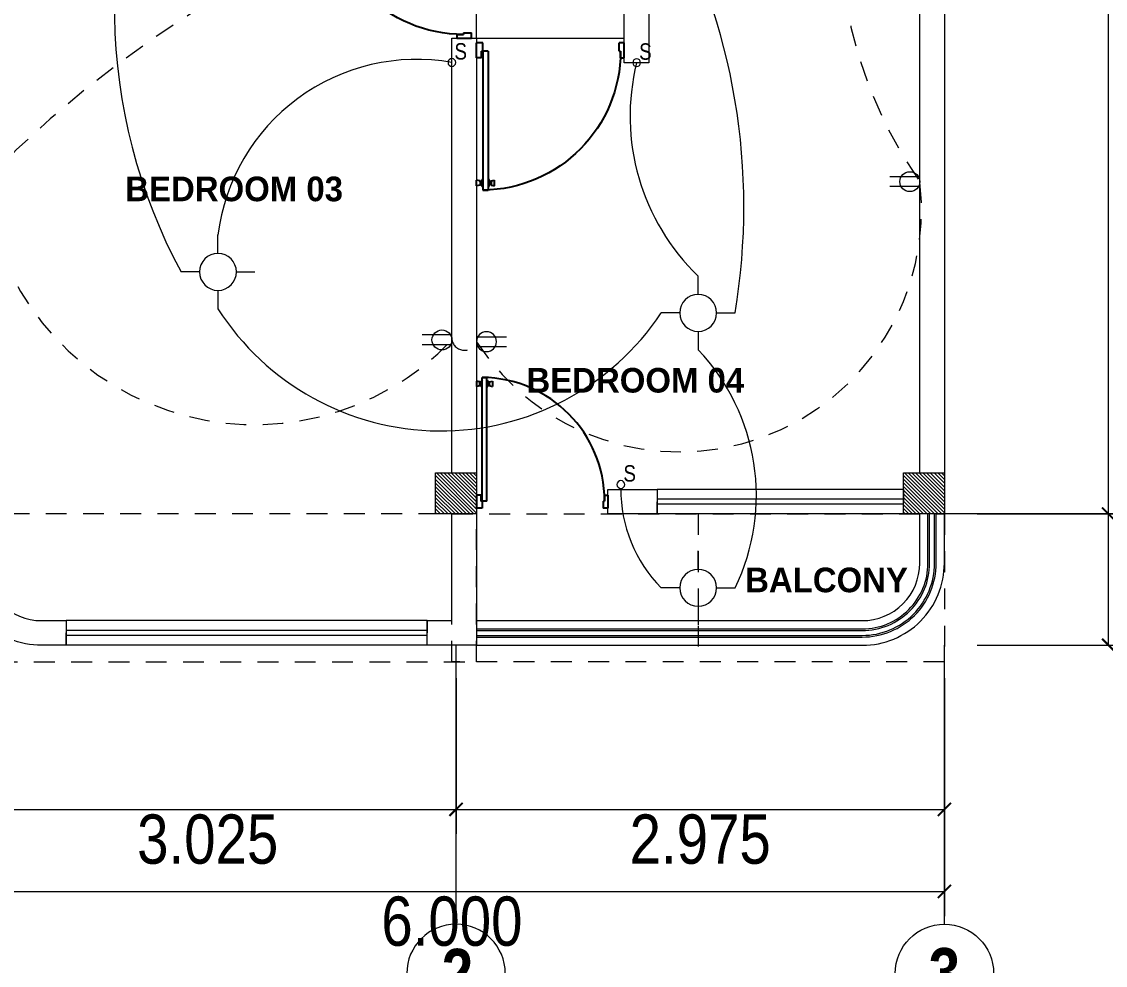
# Model space of a CAD drawing. Header units: millimetres. Extents: x 68 to 194, y 47 to 103.
# Drawn here: x 166.37 to 172.97, y 55.8 to 61.55 of the extents above; entities that cross this region are included whole.
import ezdxf
from ezdxf.enums import TextEntityAlignment as Align

# ---------------------------------------------------------------- set-up
doc = ezdxf.new("R2010")
doc.units = ezdxf.units.MM
doc.linetypes.add('DASHED', pattern=[19.05, 12.7, -6.35])
doc.linetypes.add('DASHED2', pattern=[0.375, 0.25, -0.125])
for name, color, linetype in [('A_Puerta', 32, 'Continuous'), ('G_Acotación', 171, 'Continuous'), ('IS_Muro', 232, 'Continuous')]:
    doc.layers.add(name, color=color, linetype=linetype)
for name, color, linetype, lineweight in [('A_Ventana', 140, 'Continuous', 9), ('Complemento', 151, 'Continuous', 9), ('E_Columna', 3, 'Continuous', 25), ('G_Ejes', 253, 'Continuous', 20), ('G_Texto', 122, 'Continuous', 20), ('IE_Accesorios', 71, 'Continuous', 20), ('IE_Alumbrado', 31, 'Continuous', 60), ('IE_Interruptor', 230, 'Continuous', 40), ('IE_Tomacorriente', 104, 'DASHED2', 40)]:
    doc.layers.add(name, color=color, linetype=linetype, lineweight=lineweight)
doc.styles.add('Acotacion', font='ARIALN.TTF')
doc.styles.add('Eje', font='ARIALNB.TTF', dxfattribs={"height": 0.3})
doc.styles.add('Rotulo', font='ARIALN.TTF', dxfattribs={"height": 0.1})
doc.styles.add('STYLE1', font='cityb___.ttf', dxfattribs={"width": 1.05})
doc.dimstyles.new('Lenin_50', dxfattribs={"dimtxt": 0.3, "dimasz": 0.08, "dimexe": 0.15, "dimexo": 0.2, "dimgap": 0.03, "dimtad": 2, "dimtih": 1, "dimtoh": 1, "dimlfac": -1, "dimzin": 4, "dimdsep": 46, "dimtxsty": 'Acotacion', "dimblk": 'ARCHTICK', "dimcen": 0.08, "dimclrd": 256, "dimclre": 256, "dimclrt": 4, "dimazin": 1, "dimtm": 1e-09, "dimtfac": 1, "dimtmove": 2, "dimatfit": 2, "dimfxl": 0, "dimtolj": 1, "dimlwd": 13, "dimlwe": 18, "dimarcsym": 0})
pattern_1 = [(135, (281.136787, -21.310414), (0.0112253202, 0.0112253202), [])]
pattern_2 = [(135, (281.136787, -21.310414), (0.0112253202, 0.0112253202), [])]

# ---------------------------------------------------------------- blocks, each defined once
blk = doc.blocks.new('Puerta 02')
for p, q in [((0.0239, 0.9132), (0, 0.918)), ((0, 0.918), (0, 0.8782)), ((0.0239, 0.883), (0, 0.8782)), ((0.0239, 0.9068), (0.0239, 0.9132)), ((0.0277, 0.9068), (0.0239, 0.9068)), ((0.0239, 0.8893), (0.0239, 0.9068)), ((0.0277, 0.8893), (0.0239, 0.8893)), ((0.0239, 0.8893), (0.0239, 0.883)), ((0.0317, 0.9092), (0.0277, 0.9092)), ((0.0277, 0.9068), (0.0277, 0.9092)), ((0.0277, 0.8893), (0.0277, 0.9068)), ((0.0277, 0.8893), (0.0277, 0.8869)), ((0.0317, 0.8869), (0.0277, 0.8869)), ((0.0317, 0.9092), (0.0317, 0.9124)), ((0.0357, 0.9124), (0.0317, 0.9124)), ((0.0317, 0.8869), (0.0317, 0.9092)), ((0.0317, 0.8869), (0.0317, 0.8838)), ((0.0357, 0.8838), (0.0317, 0.8838)), ((0.042, 0.9243), (0.0357, 0.9124)), ((0.0357, 0.8838), (0.0357, 0.9124)), ((0.042, 0.8718), (0.0357, 0.8838)), ((0.042, 0.8718), (0.042, 0.9243)), ((0.0436, 0.9243), (0.042, 0.9243)), ((0.0436, 0.9463), (0.0784, 0.9463)), ((0.0436, 0.005), (0.0436, 0.9463)), ((0.0784, 0.005), (0.0784, 0.9463)), ((0.0784, 0.9243), (0.08, 0.9243)), ((0.0789, 0.8981), (0.0789, 0.8981)), ((0.0789, 0.8981), (0.0789, 0.8981)), ((0.08, 0.8718), (0.08, 0.9243)), ((0.08, 0.9243), (0.0863, 0.9124)), ((0.08, 0.8718), (0.0863, 0.8838)), ((0.0863, 0.8838), (0.0863, 0.9124)), ((0.0863, 0.9124), (0.0903, 0.9124)), ((0.0863, 0.8838), (0.0903, 0.8838)), ((0.0903, 0.9092), (0.0903, 0.9124)), ((0.0903, 0.9092), (0.0943, 0.9092)), ((0.0903, 0.8869), (0.0903, 0.9092)), ((0.0903, 0.8869), (0.0943, 0.8869)), ((0.0903, 0.8869), (0.0903, 0.8838)), ((0.0943, 0.9068), (0.0943, 0.9092)), ((0.0943, 0.8893), (0.0943, 0.9068)), ((0.0943, 0.9068), (0.0983, 0.9068)), ((0.0943, 0.8893), (0.0943, 0.8869)), ((0.0943, 0.8893), (0.0983, 0.8893)), ((0.0983, 0.9132), (0.1221, 0.918)), ((0.0983, 0.9068), (0.0983, 0.9132)), ((0.0983, 0.8893), (0.0983, 0.9068)), ((0.0983, 0.8893), (0.0983, 0.883)), ((0.0983, 0.883), (0.1221, 0.8782)), ((0.1221, 0.918), (0.1221, 0.8782)), ((0.0436, 0.8718), (0.042, 0.8718)), ((0.0784, 0.8718), (0.08, 0.8718)), ((0, 0.05), (0, -0.05)), ((0.0336, 0.05), (0, 0.05)), ((0.0336, 0.05), (0.0336, 0.005)), ((0.0436, 0.005), (0.0336, 0.005)), ((0.0783, 0.005), (0.0433, 0.005)), ((0.0436, 0.005), (0.0436, -0.05)), ((0.965, 0.005), (0.975, 0.005)), ((0.965, 0.005), (0.965, -0.05)), ((0.975, 0.05), (0.975, 0.005)), ((0.975, 0.05), (1, 0.05)), ((1, 0.05), (1, -0.05)), ((0.0436, -0.05), (0, -0.05)), ((1, -0.05), (0.965, -0.05))]:
    blk.add_line(p, q)
blk.add_arc((0.0336, 0.005), 0.9414, 0, 89.39134)
blk = doc.blocks.new('Eri')
blk.add_line((-1.7, 0), (0, 0))
blk.add_circle((-2, 0), 0.3)
at = {"color": 1, "style": 'Eje', "flags": 4}
blk.add_attdef('H', text='', height=0.3, dxfattribs=at).set_placement((-2, 0), align=Align.MIDDLE_CENTER)
blk = doc.blocks.new('_ArchTick')
at = {"color": 0, "linetype": 'ByBlock', "const_width": 0.15}
blk.add_lwpolyline([(-0.5, -0.5), (0.5, 0.5)], dxfattribs=at)
blk = doc.blocks.new('*D755')
at = {"layer": 'Defpoints', "color": 0}
for p in [(165.9907, 57.7529), (171.9907, 57.7529), (171.9907, 56.2529)]:
    blk.add_point(p, dxfattribs=at)
at = {"layer": 'G_Acotación', "lineweight": 18}
for p, q in [((165.9907, 57.5529), (165.9907, 56.1029)), ((171.9907, 57.5529), (171.9907, 56.1029))]:
    blk.add_line(p, q, dxfattribs=at)
at = {"layer": 'G_Acotación', "lineweight": 13}
blk.add_line((165.9907, 56.2529), (171.9907, 56.2529), dxfattribs=at)
at = {"layer": 'G_Acotación', "lineweight": 13, "xscale": 0.08, "yscale": 0.08, "zscale": 0.08, "rotation": 180}
blk.add_blockref('_ArchTick', (165.9907, 56.2529), dxfattribs=at)
at = {"layer": 'G_Acotación', "lineweight": 13, "xscale": 0.08, "yscale": 0.08, "zscale": 0.08}
blk.add_blockref('_ArchTick', (171.9907, 56.2529), dxfattribs=at)
at = {"layer": 'G_Acotación', "color": 4, "lineweight": 5, "insert": (168.9907, 56.0697), "char_height": 0.3, "attachment_point": 5, "style": 'Acotacion'}
blk.add_mtext('\\A1;6.000', dxfattribs=at)
blk = doc.blocks.new('*D756')
at = {"layer": 'Defpoints', "color": 0}
for p in [(169.0157, 57.7529), (171.9907, 57.7529), (171.9907, 56.7529)]:
    blk.add_point(p, dxfattribs=at)
at = {"layer": 'G_Acotación', "lineweight": 18}
for p, q in [((169.0157, 57.5529), (169.0157, 56.6029)), ((171.9907, 57.5529), (171.9907, 56.6029))]:
    blk.add_line(p, q, dxfattribs=at)
at = {"layer": 'G_Acotación', "lineweight": 13}
blk.add_line((169.0157, 56.7529), (171.9907, 56.7529), dxfattribs=at)
at = {"layer": 'G_Acotación', "lineweight": 13, "xscale": 0.08, "yscale": 0.08, "zscale": 0.08, "rotation": 180}
blk.add_blockref('_ArchTick', (169.0157, 56.7529), dxfattribs=at)
at = {"layer": 'G_Acotación', "lineweight": 13, "xscale": 0.08, "yscale": 0.08, "zscale": 0.08}
blk.add_blockref('_ArchTick', (171.9907, 56.7529), dxfattribs=at)
at = {"layer": 'G_Acotación', "color": 4, "lineweight": 5, "insert": (170.5032, 56.5697), "char_height": 0.3, "attachment_point": 5, "style": 'Acotacion'}
blk.add_mtext('\\A1;2.975', dxfattribs=at)
blk = doc.blocks.new('*D757')
at = {"layer": 'Defpoints', "color": 0}
for p in [(165.9907, 57.7529), (169.0157, 57.7529), (169.0157, 56.7529)]:
    blk.add_point(p, dxfattribs=at)
at = {"layer": 'G_Acotación', "lineweight": 18}
for p, q in [((165.9907, 57.5529), (165.9907, 56.6029)), ((169.0157, 57.5529), (169.0157, 56.6029))]:
    blk.add_line(p, q, dxfattribs=at)
at = {"layer": 'G_Acotación', "lineweight": 13}
blk.add_line((165.9907, 56.7529), (169.0157, 56.7529), dxfattribs=at)
at = {"layer": 'G_Acotación', "lineweight": 13, "xscale": 0.08, "yscale": 0.08, "zscale": 0.08, "rotation": 180}
blk.add_blockref('_ArchTick', (165.9907, 56.7529), dxfattribs=at)
at = {"layer": 'G_Acotación', "lineweight": 13, "xscale": 0.08, "yscale": 0.08, "zscale": 0.08}
blk.add_blockref('_ArchTick', (169.0157, 56.7529), dxfattribs=at)
at = {"layer": 'G_Acotación', "color": 4, "lineweight": 5, "insert": (167.5032, 56.5697), "char_height": 0.3, "attachment_point": 5, "style": 'Acotacion'}
blk.add_mtext('\\A1;3.025', dxfattribs=at)
blk = doc.blocks.new('*D761')
at = {"layer": 'Defpoints', "color": 0}
for p in [(171.9907, 71.0529), (173.4907, 71.0529), (171.9907, 58.5529)]:
    blk.add_point(p, dxfattribs=at)
at = {"layer": 'G_Acotación', "lineweight": 18}
for p, q in [((172.1907, 71.0529), (173.6407, 71.0529)), ((172.1907, 58.5529), (173.6407, 58.5529))]:
    blk.add_line(p, q, dxfattribs=at)
at = {"layer": 'G_Acotación', "lineweight": 13}
blk.add_line((173.4907, 58.5529), (173.4907, 71.0529), dxfattribs=at)
at = {"layer": 'G_Acotación', "lineweight": 13, "xscale": 0.08, "yscale": 0.08, "zscale": 0.08}
for p, rotation in [((173.4907, 71.0529), 90), ((173.4907, 58.5529), 270)]:
    blk.add_blockref('_ArchTick', p, dxfattribs=dict(at, rotation=rotation))
at = {"layer": 'G_Acotación', "color": 4, "lineweight": 5, "insert": (174.0194, 64.8029), "char_height": 0.3, "attachment_point": 5, "style": 'Acotacion'}
blk.add_mtext('\\A1;12.500', dxfattribs=at)
blk = doc.blocks.new('*D762')
at = {"layer": 'Defpoints', "color": 0}
for p in [(171.9907, 62.4779), (172.9907, 62.4779), (171.9907, 58.5529)]:
    blk.add_point(p, dxfattribs=at)
at = {"layer": 'G_Acotación', "lineweight": 18}
for p, q in [((172.1907, 62.4779), (173.1407, 62.4779)), ((172.1907, 58.5529), (173.1407, 58.5529))]:
    blk.add_line(p, q, dxfattribs=at)
at = {"layer": 'G_Acotación', "lineweight": 13}
blk.add_line((172.9907, 58.5529), (172.9907, 62.4779), dxfattribs=at)
at = {"layer": 'G_Acotación', "lineweight": 13, "xscale": 0.08, "yscale": 0.08, "zscale": 0.08}
for p, rotation in [((172.9907, 62.4779), 90), ((172.9907, 58.5529), 270)]:
    blk.add_blockref('_ArchTick', p, dxfattribs=dict(at, rotation=rotation))
at = {"layer": 'G_Acotación', "color": 4, "lineweight": 5, "insert": (173.4368, 60.5154), "char_height": 0.3, "attachment_point": 5, "style": 'Acotacion'}
blk.add_mtext('\\A1;3.925', dxfattribs=at)
blk = doc.blocks.new('*D765')
at = {"layer": 'Defpoints', "color": 0}
for p in [(171.9907, 58.5529), (172.9907, 58.5529), (171.9907, 57.7529)]:
    blk.add_point(p, dxfattribs=at)
at = {"layer": 'G_Acotación', "lineweight": 18}
for p, q in [((172.1907, 58.5529), (173.1407, 58.5529)), ((172.1907, 57.7529), (173.1407, 57.7529))]:
    blk.add_line(p, q, dxfattribs=at)
at = {"layer": 'G_Acotación', "lineweight": 13}
blk.add_line((172.9907, 57.7529), (172.9907, 58.5529), dxfattribs=at)
at = {"layer": 'G_Acotación', "lineweight": 13, "xscale": 0.08, "yscale": 0.08, "zscale": 0.08}
for p, rotation in [((172.9907, 58.5529), 90), ((172.9907, 57.7529), 270)]:
    blk.add_blockref('_ArchTick', p, dxfattribs=dict(at, rotation=rotation))
at = {"layer": 'G_Acotación', "color": 4, "lineweight": 5, "insert": (173.3309, 58.1529), "char_height": 0.3, "attachment_point": 5, "style": 'Acotacion'}
blk.add_mtext('\\A1;.800', dxfattribs=at)
blk = doc.blocks.new('PUNTO LUZ')
for p, q in [((0, 0.1125), (0, 0.225)), ((-0.1125, 0), (-0.225, 0)), ((0.1125, 0), (0.225, 0)), ((0, -0.1125), (0, -0.225))]:
    blk.add_line(p, q)
blk.add_circle((0, 0), 0.1125)
blk = doc.blocks.new('Interuptor simple doble triple')
blk.add_circle((0, 0.0437), 0.0237)
at = {"style": 'Rotulo', "oblique": 20, "flags": 4}
blk.add_attdef('S A,B,C', (0.078, 0.0437), '', height=0.1, dxfattribs=at)
blk = doc.blocks.new('TOMACORRIENTE 0.40')
at = {"color": 5}
for p, q in [((0.0081, 0.0304), (0.1822, 0.0304)), ((0.0081, -0.0304), (0.1822, -0.0304))]:
    blk.add_line(p, q, dxfattribs=at)
blk.add_circle((0.0607, 0), 0.0608, dxfattribs=at)

msp = doc.modelspace()

# ---------------------------------------------------------------- hatches: boundary and pattern name
at = {"layer": 'E_Columna', "lineweight": 5}
h = msp.add_hatch(dxfattribs=at)
h.set_pattern_fill('LINE', color=256, scale=0.005, angle=45, style=0)
h.set_pattern_definition(pattern_1)
h.paths.add_polyline_path([(169.1407, 58.5529), (168.8907, 58.5529), (168.8907, 58.8029), (169.1407, 58.8029)])
h = msp.add_hatch(dxfattribs=at)
h.set_pattern_fill('LINE', color=256, scale=0.005, angle=45, style=0)
h.set_pattern_definition(pattern_1)
h.paths.add_polyline_path([(169.1407, 58.5529), (168.8907, 58.5529), (168.8907, 58.8029), (169.1407, 58.8029)])
h = msp.add_hatch(dxfattribs=at)
h.set_pattern_fill('LINE', color=256, scale=0.005, angle=45, style=0)
h.set_pattern_definition(pattern_2)
h.paths.add_polyline_path([(169.1407, 58.5529), (168.8907, 58.5529), (168.8907, 58.8029), (169.1407, 58.8029)])
h = msp.add_hatch(dxfattribs=at)
h.set_pattern_fill('LINE', color=256, scale=0.005, angle=45, style=0)
h.set_pattern_definition(pattern_1)
h.paths.add_polyline_path([(171.9907, 58.5529), (171.7407, 58.5529), (171.7407, 58.8029), (171.9907, 58.8029)])
h = msp.add_hatch(dxfattribs=at)
h.set_pattern_fill('LINE', color=256, scale=0.005, angle=45, style=0)
h.set_pattern_definition(pattern_1)
h.paths.add_polyline_path([(171.9907, 58.5529), (171.7407, 58.5529), (171.7407, 58.8029), (171.9907, 58.8029)])
h = msp.add_hatch(dxfattribs=at)
h.set_pattern_fill('LINE', color=256, scale=0.005, angle=45, style=0)
h.set_pattern_definition(pattern_2)
h.paths.add_polyline_path([(171.9907, 58.5529), (171.7407, 58.5529), (171.7407, 58.8029), (171.9907, 58.8029)])

# ---------------------------------------------------------------- linework, layer by layer
at = {"layer": 'A_Puerta', "lineweight": 5}
for q in [(169.1407, 62.3529), (170.0407, 61.4529)]:
    msp.add_line((169.1407, 61.4529), q, dxfattribs=at)
at = {"layer": 'A_Ventana', "color": 2, "lineweight": 5}
for p, q in [((171.7407, 58.7029), (170.2407, 58.7029)), ((170.2407, 58.7029), (170.2407, 58.6279)), ((171.7407, 58.7029), (171.7407, 58.6279)), ((170.2407, 58.5529), (170.2407, 58.6279)), ((171.7407, 58.5529), (171.7407, 58.6279)), ((171.7407, 58.5529), (170.2407, 58.5529)), ((168.8407, 57.9029), (166.6407, 57.9029)), ((166.6407, 57.9029), (166.6407, 57.8279)), ((168.8407, 57.9029), (168.8407, 57.8279)), ((166.6407, 57.7529), (166.6407, 57.8279)), ((168.8407, 57.7529), (168.8407, 57.8279)), ((168.8407, 57.7529), (166.6407, 57.7529))]:
    msp.add_line(p, q, dxfattribs=at)
at = {"layer": 'A_Ventana', "lineweight": 5}
for p, q in [((171.7407, 58.6429), (170.2407, 58.6429)), ((171.7407, 58.6129), (170.2407, 58.6129)), ((168.8407, 57.8429), (166.6407, 57.8429)), ((168.8407, 57.8129), (166.6407, 57.8129))]:
    msp.add_line(p, q, dxfattribs=at)
at = {"layer": 'Complemento', "linetype": 'DASHED', "lineweight": 5, "ltscale": 0.01}
msp.add_line((170.4907, 58.5529), (170.4907, 57.6529), dxfattribs=at)
for points in [[(165.9907, 58.5529), (165.9907, 57.6529), (169.1407, 57.6529), (169.1407, 58.5529)], [(171.9907, 58.5529), (171.9907, 57.6529), (168.9907, 57.6529), (168.9907, 58.5529)]]:
    msp.add_lwpolyline(points, close=True, dxfattribs=at)
at = {"layer": 'Complemento', "lineweight": 5}
for points in [[(169.1407, 57.7529), (171.4907, 57.7529, 0.414214), (171.9907, 58.2529), (171.9907, 58.5529)], [(169.1407, 57.9029), (171.4907, 57.9029, 0.414214), (171.8407, 58.2529), (171.8407, 58.5529)]]:
    msp.add_lwpolyline(points, format="xyb", dxfattribs=at)
at = {"layer": 'Complemento', "color": 30, "lineweight": 5}
for points in [[(169.1407, 57.8029), (171.4907, 57.8029, 0.414214), (171.9407, 58.2529), (171.9407, 58.5529)], [(169.1407, 57.8529), (171.4907, 57.8529, 0.414214), (171.8907, 58.2529), (171.8907, 58.5529)], [(169.1407, 57.8129), (171.4907, 57.8129, 0.414214), (171.9307, 58.2529), (171.9307, 58.5529)], [(169.1407, 57.8429), (171.4907, 57.8429, 0.414214), (171.9007, 58.2529), (171.9007, 58.5529)]]:
    msp.add_lwpolyline(points, format="xyb", dxfattribs=at)
at = {"layer": 'E_Columna', "lineweight": 5}
for points in [[(169.1407, 58.5529), (168.8907, 58.5529), (168.8907, 58.8029), (169.1407, 58.8029)], [(169.1407, 58.5529), (168.8907, 58.5529), (168.8907, 58.8029), (169.1407, 58.8029)], [(169.1407, 58.5529), (168.8907, 58.5529), (168.8907, 58.8029), (169.1407, 58.8029)], [(171.9907, 58.5529), (171.7407, 58.5529), (171.7407, 58.8029), (171.9907, 58.8029)], [(171.9907, 58.5529), (171.7407, 58.5529), (171.7407, 58.8029), (171.9907, 58.8029)], [(171.9907, 58.5529), (171.7407, 58.5529), (171.7407, 58.8029), (171.9907, 58.8029)]]:
    msp.add_lwpolyline(points, close=True, dxfattribs=at)
at = {"layer": 'IE_Alumbrado', "lineweight": 5}
for centre, radius, start, end in [((170.3337, 61.6386), 3.3989, 153.54464, 208.28867), ((166.8283, 60.4241), 3.9408, 350.56183, 28.47377), ((168.9239, 60.6712), 1.612, 212.59367, 326.34532), ((169.5583, 58.6657), 1.287, 334.06631, 43.57445), ((170.8743, 58.7033), 0.855, 179.63976, 224.61447)]:
    msp.add_arc(centre, radius, start, end, dxfattribs=at)
at = {"layer": 'IE_Interruptor', "lineweight": 5}
for centre, radius, start, end in [((168.7759, 60.1038), 1.2193, 79.85358, 172.97696), ((171.4295, 60.9777), 1.3534, 166.10045, 226.08118)]:
    msp.add_arc(centre, radius, start, end, dxfattribs=at)
at = {"layer": 'IE_Tomacorriente', "lineweight": 5, "ltscale": 0.5}
for centre, radius, start, end in [((174.0341, 62.1195), 2.6809, 144.68157, 215.10233), ((171.1832, 55.6624), 7.0419, 99.73562, 135.73052), ((167.7889, 60.7551), 1.6577, 186.13833, 316.46911), ((170.377, 60.4052), 1.4739, 212.9848, 6.72562), ((169.0672, 59.6282), 0.0778, 190.97357, 340.99196)]:
    msp.add_arc(centre, radius, start, end, dxfattribs=at)
at = {"layer": 'IS_Muro', "lineweight": 5}
for points in [[(171.8407, 58.5529), (171.7407, 58.5529), (171.7407, 58.8029), (171.8407, 58.8029), (171.8407, 62.3529), (170.1907, 62.3529), (170.1907, 61.3029), (170.0407, 61.3029), (170.0407, 62.5029), (171.7407, 62.5029), (171.7407, 62.6029), (171.8407, 62.6029), (171.8407, 66.9029), (171.7407, 66.9029), (171.7407, 67.0029), (171.4407, 67.0029), (171.4407, 67.1529)], [(171.4407, 67.1529), (171.9907, 67.1529), (171.9907, 58.5529)], [(169.1407, 61.4529), (169.1407, 57.7529), (168.8407, 57.7529), (168.8407, 57.9029), (168.9907, 57.9029)], [(168.9907, 58.5529), (168.8907, 58.5529), (168.8907, 58.8029), (168.9907, 58.8029), (168.9907, 61.4529), (169.1407, 61.4529)], [(168.9907, 57.9029), (168.9907, 57.9029), (168.9907, 58.5529), (168.8907, 58.5529), (168.8907, 58.8029), (168.9907, 58.8029), (168.9907, 61.4529), (169.1407, 61.4529)], [(169.1407, 61.4529), (169.1407, 58.5529)], [(170.2407, 58.5529), (169.9407, 58.5529), (169.9407, 58.7029), (170.2407, 58.7029), (170.2407, 58.5529)]]:
    msp.add_lwpolyline(points, dxfattribs=at)
msp.add_lwpolyline([(166.1407, 58.4029), (166.1407, 58.2529, 0.414214), (166.4907, 57.9029), (166.6407, 57.9029), (166.6407, 57.7529), (166.4907, 57.7529, -0.414214), (165.9907, 58.2529), (165.9907, 58.4029)], format="xyb", dxfattribs=at)

# ---------------------------------------------------------------- block references
at = {"layer": 'A_Puerta', "lineweight": 5, "yscale": 0.8999999999999986, "zscale": 0.9}
for p, xscale, rotation in [((169.0657, 62.3529), -0.9000000000000057, 90), ((169.1407, 61.3779), -0.8999999999999773, 180)]:
    msp.add_blockref('Puerta 02', p, dxfattribs=dict(at, xscale=xscale, rotation=rotation))
at = {"layer": 'A_Puerta', "lineweight": 5, "xscale": 0.8000000000000114, "yscale": 0.8000000000000114, "zscale": 0.8000000000000114}
msp.add_blockref('Puerta 02', (169.1407, 58.6279), dxfattribs=at)
at = {"layer": 'G_Ejes', "lineweight": 5}
ref = msp.add_blockref('Eri', (171.9907, 58.5529), dxfattribs=dict(at, xscale=-1))
ref.add_attrib('H', 'A', dxfattribs={"layer": '0', "color": 1, "height": 0.3, "style": 'Eje', "flags": 4}).set_placement((173.9918, 58.5529), align=Align.MIDDLE_CENTER)
ref = msp.add_blockref('Eri', (169.0157, 57.7529), dxfattribs=dict(at, xscale=-1, rotation=270))
ref.add_attrib('H', '2', dxfattribs={"layer": '0', "color": 1, "height": 0.3, "style": 'Eje', "flags": 4}).set_placement((169.0243, 55.7529), align=Align.MIDDLE_CENTER)
ref = msp.add_blockref('Eri', (171.9907, 57.7529), dxfattribs=dict(at, rotation=90))
ref.add_attrib('H', '3', dxfattribs={"layer": '0', "color": 1, "height": 0.3, "style": 'Eje', "flags": 4}).set_placement((171.9907, 55.758), align=Align.MIDDLE_CENTER)
at = {"layer": 'IE_Accesorios', "lineweight": 5}
ref = msp.add_blockref('Interuptor simple doble triple', (168.9907, 61.2604), dxfattribs=dict(at, xscale=-1))
ref.add_attrib('S A,B,C', 'S', (169.0062, 61.322), dxfattribs={"layer": '0', "height": 0.1, "rotation": 360, "style": 'Rotulo', "flags": 4})
ref = msp.add_blockref('Interuptor simple doble triple', (170.1157, 61.2592), dxfattribs=dict(at, xscale=-1))
ref.add_attrib('S A,B,C', 'S', (170.1312, 61.3208), dxfattribs={"layer": '0', "height": 0.1, "rotation": 360, "style": 'Rotulo', "flags": 4})
at = {"layer": 'IE_Accesorios', "lineweight": 5, "rotation": 179.9999999999927}
for p in [(171.8407, 60.5779), (168.9907, 59.6134)]:
    msp.add_blockref('TOMACORRIENTE 0.40', p, dxfattribs=at)
at = {"layer": 'IE_Accesorios', "lineweight": 5, "xscale": -1}
for p in [(167.5657, 60.0279), (170.4907, 59.7779), (170.4907, 58.1029)]:
    msp.add_blockref('PUNTO LUZ', p, dxfattribs=at)
at = {"layer": 'IE_Accesorios', "lineweight": 5, "xscale": -1, "rotation": 180}
msp.add_blockref('TOMACORRIENTE 0.40', (169.1407, 59.6029), dxfattribs=at)
at = {"layer": 'IE_Accesorios', "lineweight": 5}
ref = msp.add_blockref('Interuptor simple doble triple', (170.0199, 58.6887), dxfattribs=dict(at, xscale=-1))
ref.add_attrib('S A,B,C', 'S', (170.0354, 58.7503), dxfattribs={"layer": '0', "height": 0.1, "rotation": 360, "style": 'Rotulo', "flags": 4})

# ---------------------------------------------------------------- texts
at = {"layer": 'G_Texto', "lineweight": 5, "ltscale": 0.2, "style": 'STYLE1'}
for s, p in [('BEDROOM 03', (167.664, 60.5336)), ('BEDROOM 04', (170.1079, 59.3678)), ('BALCONY', (171.2728, 58.1509))]:
    msp.add_text(s, height=0.15, rotation=360, dxfattribs=at).set_placement(p, align=Align.MIDDLE)

# ---------------------------------------------------------------- dimensions: what is measured, and where the dimension line sits
at = {"layer": 'G_Acotación', "lineweight": 5}
for base, p1, p2, angle, picture, middle in [((173.4907, 71.0529), (171.9907, 58.5529), (171.9907, 71.0529), 90, '*D761', (174.0194, 64.8029)), ((172.9907, 62.4779), (171.9907, 58.5529), (171.9907, 62.4779), 90, '*D762', (173.4368, 60.5154)), ((172.9907, 58.5529), (171.9907, 57.7529), (171.9907, 58.5529), 90, '*D765', (173.3309, 58.1529)), ((171.9907, 56.2529), (165.9907, 57.7529), (171.9907, 57.7529), 180, '*D755', (168.9907, 56.0697)), ((169.0157, 56.7529), (165.9907, 57.7529), (169.0157, 57.7529), 180, '*D757', (167.5032, 56.5697)), ((171.9907, 56.7529), (169.0157, 57.7529), (171.9907, 57.7529), 180, '*D756', (170.5032, 56.5697))]:
    dim = msp.add_linear_dim(base=base, p1=p1, p2=p2, angle=angle, dimstyle='Lenin_50', override={"dimdec": 3, "dimfxl": 0.06}, dxfattribs=at)
    dim.commit()
    dim.dimension.update_dxf_attribs({"geometry": picture, "text_midpoint": middle})

doc.saveas('drawing.dxf')
